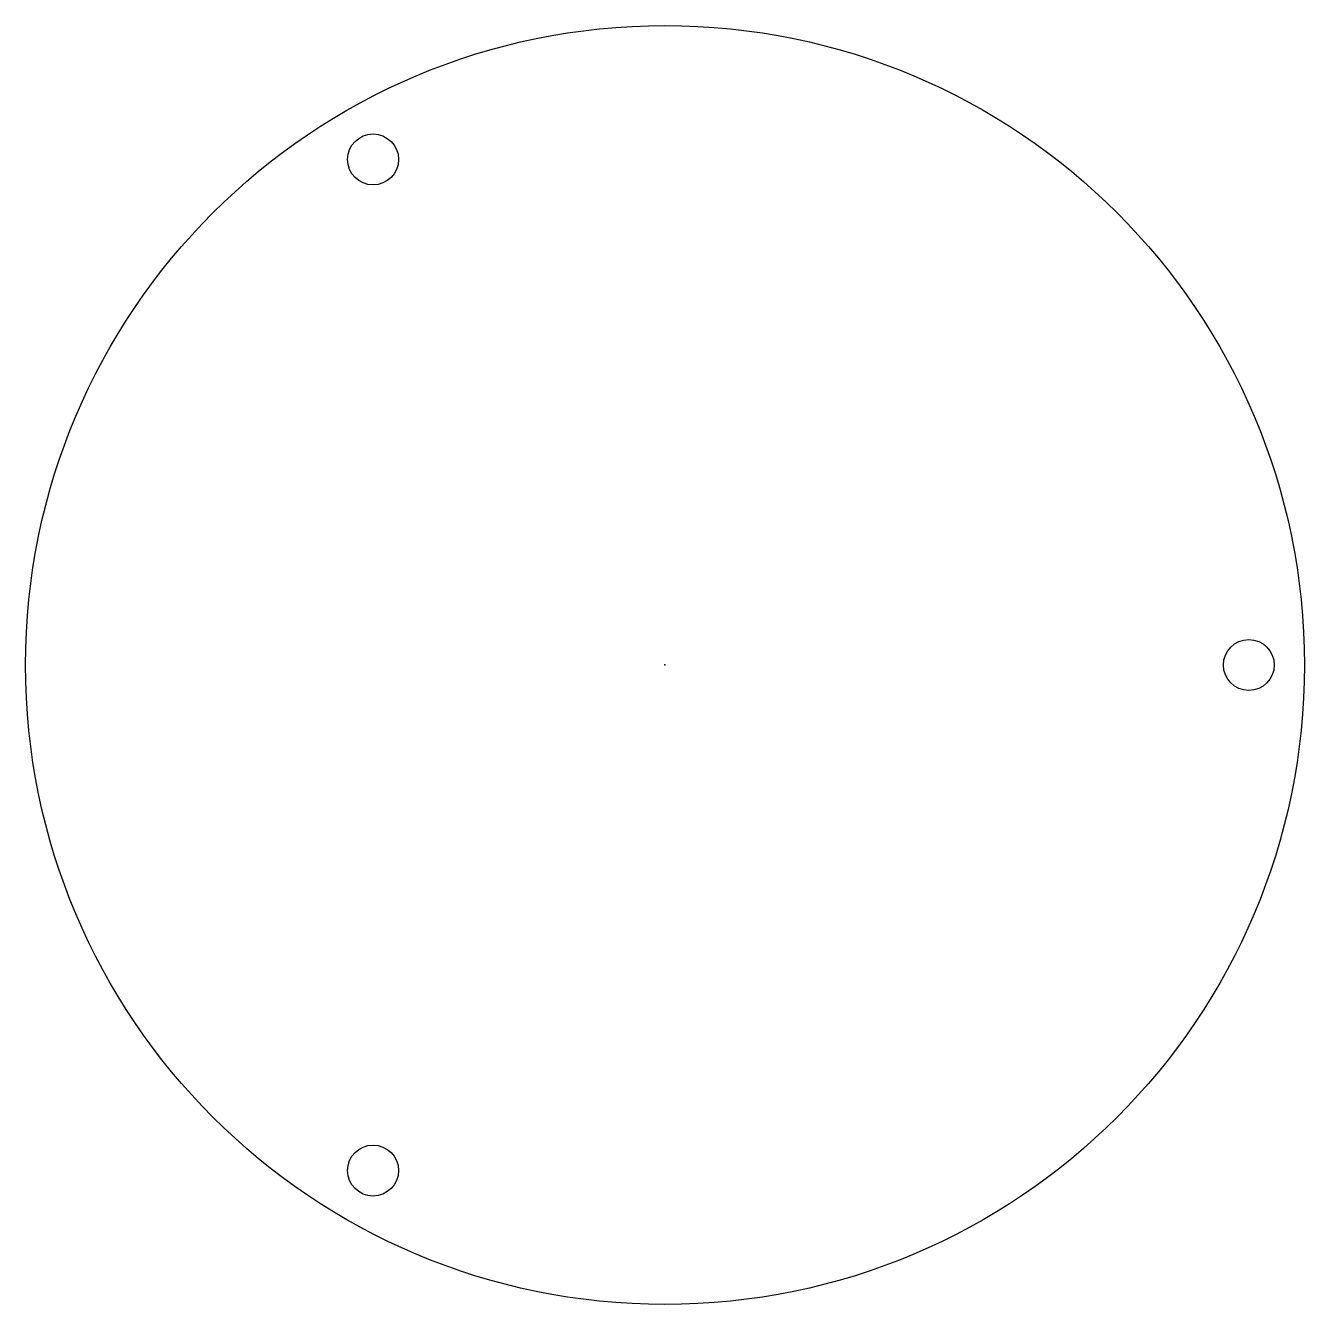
# Model space of a CAD drawing. Header units: millimetres. Extents: x -50 to 50, y -50 to 50.
import ezdxf

# ---------------------------------------------------------------- set-up
doc = ezdxf.new("R2010")
doc.units = ezdxf.units.MM
doc.header["$MEASUREMENT"] = 0
doc.layers.add('Robotica Volledige Robot3 v2_Sketch17', color=7, linetype='Continuous')

msp = doc.modelspace()

# ---------------------------------------------------------------- linework, layer by layer
at = {"layer": 'Robotica Volledige Robot3 v2_Sketch17'}
for centre, radius in [((0, 0, 106.75), 50.25), ((-22.94, 39.73, 106.75), 2), ((45.88, 0, 106.75), 2), ((-22.94, -39.73, 106.75), 2)]:
    msp.add_circle(centre, radius, dxfattribs=at)
msp.add_point((0, 0, 106.75), dxfattribs=at)

doc.saveas('drawing.dxf')
